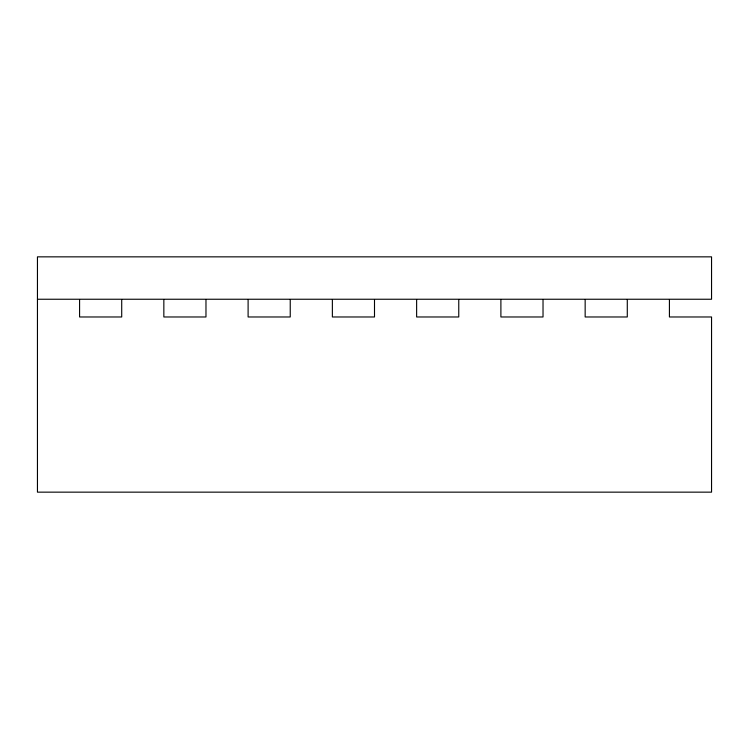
<?xml version="1.0" encoding="UTF-8"?>
<svg xmlns="http://www.w3.org/2000/svg" width="749" height="749" viewBox="0 0 749 749"><rect width="100%" height="100%" fill="white"/><g stroke="black" fill="none" stroke-linecap="round" stroke-linejoin="round"><path stroke-width="1.12" d="M37.45 299.244L711.55 299.244L711.55 256.851L37.45 256.851L37.45 492.149L711.55 492.149L711.55 316.977L669.419 316.977L669.419 299.628M627.288 299.628L627.288 316.977L585.156 316.977L585.156 299.628M543.025 299.628L543.025 316.977L500.894 316.977L500.894 299.628M458.762 299.628L458.762 316.977L416.631 316.977L416.631 299.628M374.5 299.628L374.5 316.977L332.369 316.977L332.369 299.628M290.238 299.628L290.238 316.977L248.106 316.977L248.106 299.628M205.975 299.628L205.975 316.977L163.844 316.977L163.844 299.628M121.713 299.628L121.713 316.977L79.581 316.977L79.581 299.628"/></g></svg>
